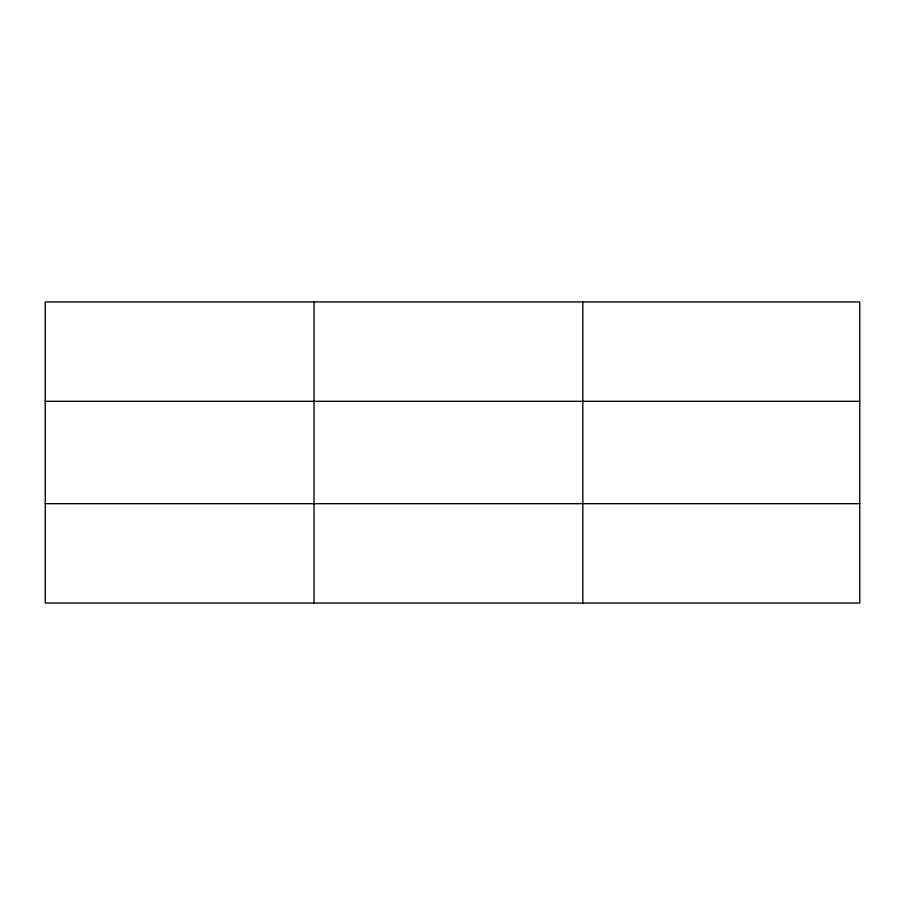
<?xml version="1.0" encoding="UTF-8"?>
<svg xmlns="http://www.w3.org/2000/svg" width="905" height="905" viewBox="0 0 905 905"><rect width="100%" height="100%" fill="white"/><g stroke="black" fill="none" stroke-linecap="round" stroke-linejoin="round"><path stroke-width="1.36" d="M314.035 603.047L314.035 301.953M582.82 603.047L582.82 301.953M859.75 401.311L859.75 301.953L45.25 301.953L45.25 603.047L859.75 603.047L859.75 401.311L45.25 401.311M45.25 503.689L859.75 503.689"/></g></svg>
